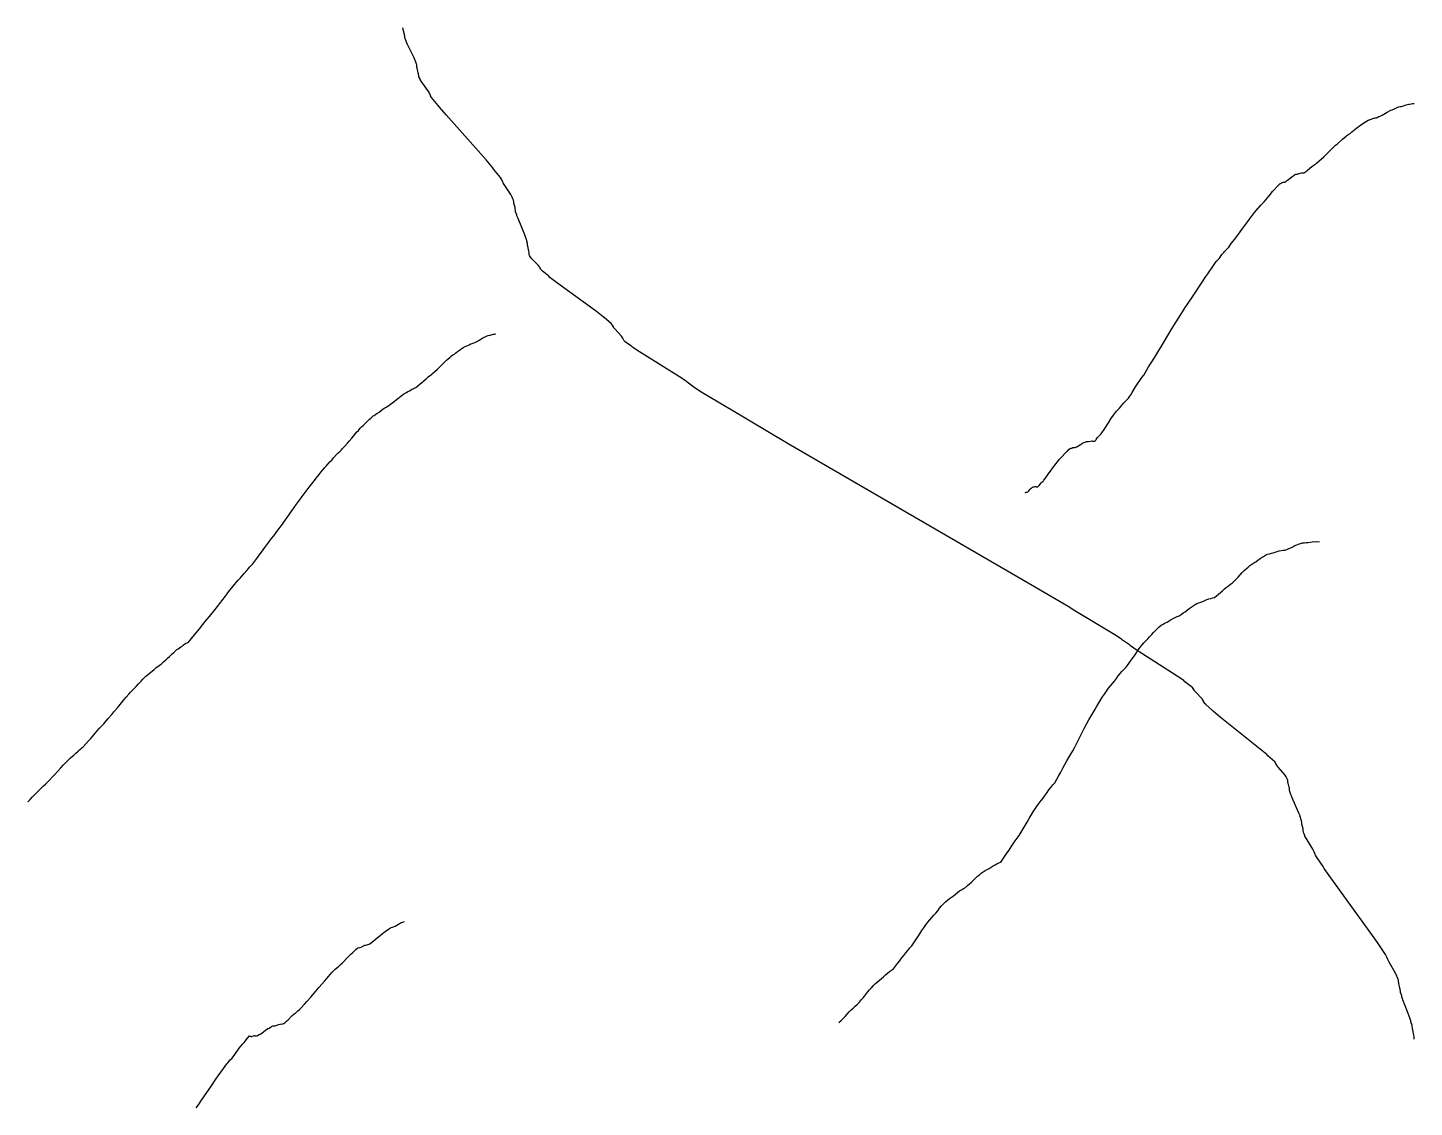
# Model space of a CAD drawing. Header units: metres. Extents: x 0 to 1, y 0 to 1.
# Drawn here: x 0.8098 to 1, y 0.1898 to 0.3379 of the extents above; entities that cross this region are included whole.
import ezdxf

# ---------------------------------------------------------------- set-up
doc = ezdxf.new("R2010")
doc.units = ezdxf.units.M

msp = doc.modelspace()

# ---------------------------------------------------------------- linework, layer by layer
at = {"layer": '2', "color": 0}
for p, q in [((0.861269, 0.337862), (0.861265, 0.33792)), ((0.861295, 0.337701), (0.861269, 0.337862)), ((0.861299, 0.337636), (0.861295, 0.337701)), ((0.861324, 0.337516), (0.861299, 0.337636)), ((0.861477, 0.33698), (0.861324, 0.337516)), ((0.861502, 0.336853), (0.861477, 0.33698)), ((0.861506, 0.336791), (0.861502, 0.336853)), ((0.861532, 0.336603), (0.861506, 0.336791)), ((0.861536, 0.336534), (0.861532, 0.336603)), ((0.861561, 0.33644), (0.861536, 0.336534)), ((0.861713, 0.33606), (0.861561, 0.33644)), ((0.861739, 0.335959), (0.861713, 0.33606)), ((0.861891, 0.33562), (0.861739, 0.335959)), ((0.862804, 0.333774), (0.861891, 0.33562)), ((0.862956, 0.333428), (0.862804, 0.333774)), ((0.862982, 0.333329), (0.862956, 0.333428)), ((0.863134, 0.332923), (0.862982, 0.333329)), ((0.86316, 0.332817), (0.863134, 0.332923)), ((0.863164, 0.332757), (0.86316, 0.332817)), ((0.863189, 0.332579), (0.863164, 0.332757)), ((0.863194, 0.332511), (0.863189, 0.332579)), ((0.863219, 0.332375), (0.863194, 0.332511)), ((0.863371, 0.331741), (0.863219, 0.332375)), ((0.863397, 0.331597), (0.863371, 0.331741)), ((0.863401, 0.331532), (0.863397, 0.331597)), ((0.863427, 0.331328), (0.863401, 0.331532)), ((0.863431, 0.331256), (0.863427, 0.331328)), ((0.863456, 0.331178), (0.863431, 0.331256)), ((0.863608, 0.330896), (0.863456, 0.331178)), ((0.863634, 0.330811), (0.863608, 0.330896)), ((0.863786, 0.330571), (0.863634, 0.330811)), ((0.864699, 0.32931), (0.863786, 0.330571)), ((0.864851, 0.329062), (0.864699, 0.32931)), ((0.864877, 0.32898), (0.864851, 0.329062)), ((0.865029, 0.328671), (0.864877, 0.32898)), ((0.865055, 0.328582), (0.865029, 0.328671)), ((0.865207, 0.328367), (0.865055, 0.328582)), ((0.86612, 0.327262), (0.865207, 0.328367)), ((0.866273, 0.32704), (0.86612, 0.327262)), ((0.99821, 0.327118), (0.998395, 0.327171)), ((0.998395, 0.327171), (0.998891, 0.327338)), ((0.998891, 0.327338), (0.999249, 0.327435)), ((0.999249, 0.327435), (0.999383, 0.327451)), ((0.999383, 0.327451), (0.999741, 0.32752)), ((0.999741, 0.32752), (1, 0.327546)), ((0.867186, 0.325978), (0.866273, 0.32704)), ((0.872667, 0.319783), (0.867186, 0.325978)), ((0.993704, 0.325246), (0.993801, 0.325279)), ((0.993801, 0.325279), (0.99387, 0.325279)), ((0.99387, 0.325279), (0.993967, 0.325316)), ((0.993967, 0.325316), (0.994225, 0.325441)), ((0.994225, 0.325441), (0.994411, 0.325507)), ((0.994411, 0.325507), (0.99448, 0.325512)), ((0.99448, 0.325512), (0.994666, 0.32555)), ((0.994666, 0.32555), (0.994801, 0.325555)), ((0.994801, 0.325555), (0.994897, 0.325595)), ((0.994897, 0.325595), (0.995155, 0.325729)), ((0.995155, 0.325729), (0.995341, 0.325802)), ((0.995341, 0.325802), (0.995598, 0.32594)), ((0.995598, 0.32594), (0.996284, 0.326333)), ((0.996284, 0.326333), (0.99678, 0.326594)), ((0.99678, 0.326594), (0.996966, 0.326672)), ((0.996966, 0.326672), (0.997461, 0.326905)), ((0.997461, 0.326905), (0.997819, 0.32705)), ((0.997819, 0.32705), (0.997889, 0.327058)), ((0.997889, 0.327058), (0.998075, 0.327107)), ((0.998075, 0.327107), (0.99821, 0.327118)), ((0.991003, 0.323309), (0.991189, 0.323425)), ((0.991189, 0.323425), (0.991446, 0.323622)), ((0.991446, 0.323622), (0.992133, 0.324174)), ((0.992133, 0.324174), (0.992628, 0.324549)), ((0.992628, 0.324549), (0.992814, 0.324669)), ((0.992814, 0.324669), (0.99331, 0.325016)), ((0.99331, 0.325016), (0.993668, 0.325244)), ((0.993668, 0.325244), (0.993704, 0.325246)), ((0.988524, 0.321144), (0.98921, 0.32179)), ((0.98921, 0.32179), (0.989467, 0.322012)), ((0.989467, 0.322012), (0.990153, 0.32263)), ((0.990153, 0.32263), (0.990649, 0.323053)), ((0.990649, 0.323053), (0.990746, 0.323116)), ((0.990746, 0.323116), (0.991003, 0.323309)), ((0.873582, 0.318711), (0.872667, 0.319783)), ((0.986603, 0.319329), (0.98696, 0.319663)), ((0.98696, 0.319663), (0.987217, 0.31988)), ((0.987217, 0.31988), (0.987574, 0.320218)), ((0.987574, 0.320218), (0.988524, 0.321144)), ((0.873734, 0.318491), (0.873582, 0.318711)), ((0.874649, 0.317359), (0.873734, 0.318491)), ((0.983325, 0.317551), (0.983583, 0.317718)), ((0.983583, 0.317718), (0.983769, 0.317815)), ((0.983769, 0.317815), (0.983805, 0.317814)), ((0.983805, 0.317814), (0.983901, 0.317838)), ((0.983901, 0.317838), (0.983971, 0.317832)), ((0.983971, 0.317832), (0.984068, 0.31786)), ((0.984068, 0.31786), (0.984325, 0.317961)), ((0.984325, 0.317961), (0.984511, 0.31801)), ((0.984511, 0.31801), (0.984581, 0.318009)), ((0.984581, 0.318009), (0.984767, 0.31803)), ((0.984767, 0.31803), (0.984901, 0.318023)), ((0.984901, 0.318023), (0.984952, 0.318053)), ((0.984952, 0.318053), (0.985085, 0.318161)), ((0.985085, 0.318161), (0.985182, 0.318216)), ((0.985182, 0.318216), (0.985316, 0.318327)), ((0.985316, 0.318327), (0.985672, 0.318652)), ((0.985672, 0.318652), (0.98593, 0.318863)), ((0.98593, 0.318863), (0.986026, 0.318922)), ((0.986026, 0.318922), (0.986284, 0.319105)), ((0.986284, 0.319105), (0.98647, 0.319214)), ((0.98647, 0.319214), (0.986603, 0.319329)), ((0.874802, 0.317132), (0.874649, 0.317359)), ((0.874827, 0.317052), (0.874802, 0.317132)), ((0.87498, 0.316753), (0.874827, 0.317052)), ((0.875005, 0.316665), (0.87498, 0.316753)), ((0.875157, 0.316408), (0.875005, 0.316665)), ((0.876072, 0.315048), (0.875157, 0.316408)), ((0.980758, 0.315647), (0.981254, 0.316191)), ((0.981254, 0.316191), (0.981612, 0.316561)), ((0.981612, 0.316561), (0.981631, 0.316558)), ((0.981631, 0.316558), (0.981681, 0.316578)), ((0.981681, 0.316578), (0.981717, 0.316569)), ((0.981717, 0.316569), (0.981767, 0.316593)), ((0.981767, 0.316593), (0.981901, 0.316684)), ((0.981901, 0.316684), (0.981998, 0.316725)), ((0.981998, 0.316725), (0.982034, 0.316721)), ((0.982034, 0.316721), (0.982131, 0.316735)), ((0.982131, 0.316735), (0.9822, 0.316722)), ((0.9822, 0.316722), (0.982251, 0.316749)), ((0.982251, 0.316749), (0.982384, 0.316848)), ((0.982384, 0.316848), (0.982481, 0.316897)), ((0.982481, 0.316897), (0.982615, 0.317001)), ((0.982615, 0.317001), (0.982971, 0.317303)), ((0.982971, 0.317303), (0.983229, 0.317498)), ((0.983229, 0.317498), (0.983325, 0.317551)), ((0.876225, 0.314783), (0.876072, 0.315048)), ((0.876251, 0.314698), (0.876225, 0.314783)), ((0.876403, 0.314372), (0.876251, 0.314698)), ((0.876429, 0.314281), (0.876403, 0.314372)), ((0.876433, 0.314221), (0.876429, 0.314281)), ((0.876458, 0.314049), (0.876433, 0.314221)), ((0.876463, 0.313983), (0.876458, 0.314049)), ((0.876488, 0.313853), (0.876463, 0.313983)), ((0.87664, 0.313255), (0.876488, 0.313853)), ((0.979133, 0.313758), (0.979391, 0.314057)), ((0.979391, 0.314057), (0.980077, 0.314881)), ((0.980077, 0.314881), (0.980572, 0.315453)), ((0.980572, 0.315453), (0.980758, 0.315647)), ((0.876666, 0.313118), (0.87664, 0.313255)), ((0.87667, 0.313054), (0.876666, 0.313118)), ((0.876696, 0.312856), (0.87667, 0.313054)), ((0.8767, 0.312785), (0.876696, 0.312856)), ((0.876725, 0.312681), (0.8767, 0.312785)), ((0.876878, 0.31224), (0.876725, 0.312681)), ((0.876903, 0.312128), (0.876878, 0.31224)), ((0.877056, 0.311729), (0.876903, 0.312128)), ((0.977411, 0.311661), (0.978098, 0.312552)), ((0.978098, 0.312552), (0.978593, 0.313172)), ((0.978593, 0.313172), (0.97869, 0.313272)), ((0.97869, 0.313272), (0.978947, 0.313568)), ((0.978947, 0.313568), (0.979133, 0.313758)), ((0.87797, 0.309514), (0.877056, 0.311729)), ((0.975518, 0.309115), (0.976468, 0.310419)), ((0.976468, 0.310419), (0.977154, 0.311337)), ((0.977154, 0.311337), (0.977411, 0.311661)), ((0.878123, 0.309106), (0.87797, 0.309514)), ((0.878149, 0.308998), (0.878123, 0.309106)), ((0.878301, 0.30853), (0.878149, 0.308998)), ((0.878327, 0.308414), (0.878301, 0.30853)), ((0.878331, 0.308352), (0.878327, 0.308414)), ((0.878357, 0.308164), (0.878331, 0.308352)), ((0.878361, 0.308094), (0.878357, 0.308164)), ((0.974547, 0.307841), (0.974904, 0.308316)), ((0.974904, 0.308316), (0.975161, 0.308636)), ((0.975161, 0.308636), (0.975518, 0.309115)), ((0.878386, 0.307948), (0.878361, 0.308094)), ((0.878539, 0.307252), (0.878386, 0.307948)), ((0.878564, 0.307098), (0.878539, 0.307252)), ((0.878569, 0.307032), (0.878564, 0.307098)), ((0.878594, 0.306817), (0.878569, 0.307032)), ((0.878598, 0.306744), (0.878594, 0.306817)), ((0.878624, 0.306676), (0.878598, 0.306744)), ((0.878776, 0.306455), (0.878624, 0.306676)), ((0.878801, 0.30638), (0.878776, 0.306455)), ((0.878953, 0.3062), (0.878801, 0.30638)), ((0.973126, 0.306163), (0.97326, 0.306328)), ((0.97326, 0.306328), (0.973616, 0.306794)), ((0.973616, 0.306794), (0.973874, 0.307107)), ((0.973874, 0.307107), (0.97397, 0.307205)), ((0.97397, 0.307205), (0.974228, 0.30749)), ((0.974228, 0.30749), (0.974414, 0.307673)), ((0.974414, 0.307673), (0.974547, 0.307841)), ((0.879867, 0.305305), (0.878953, 0.3062)), ((0.880019, 0.305118), (0.879867, 0.305305)), ((0.880045, 0.305046), (0.880019, 0.305118)), ((0.880197, 0.304799), (0.880045, 0.305046)), ((0.880222, 0.30472), (0.880197, 0.304799)), ((0.880375, 0.304566), (0.880222, 0.30472)), ((0.881288, 0.303827), (0.880375, 0.304566)), ((0.971664, 0.304152), (0.97235, 0.305157)), ((0.97235, 0.305157), (0.972845, 0.305859)), ((0.972845, 0.305859), (0.972896, 0.305909)), ((0.972896, 0.305909), (0.973029, 0.30607)), ((0.973029, 0.30607), (0.973126, 0.306163)), ((0.88144, 0.303667), (0.881288, 0.303827)), ((0.882353, 0.30297), (0.88144, 0.303667)), ((0.887834, 0.298971), (0.882353, 0.30297)), ((0.96977, 0.301291), (0.97072, 0.302752)), ((0.97072, 0.302752), (0.971406, 0.303785)), ((0.971406, 0.303785), (0.971664, 0.304152)), ((0.969156, 0.300389), (0.969414, 0.300752)), ((0.969414, 0.300752), (0.96977, 0.301291)), ((0.888749, 0.298266), (0.887834, 0.298971)), ((0.96798, 0.298584), (0.968666, 0.299664)), ((0.968666, 0.299664), (0.9688, 0.299855)), ((0.9688, 0.299855), (0.969156, 0.300389)), ((0.888902, 0.298108), (0.888749, 0.298266)), ((0.889817, 0.297342), (0.888902, 0.298108)), ((0.889969, 0.297177), (0.889817, 0.297342)), ((0.889995, 0.297106), (0.889969, 0.297177)), ((0.890147, 0.296868), (0.889995, 0.297106)), ((0.890173, 0.296791), (0.890147, 0.296868)), ((0.890325, 0.296595), (0.890173, 0.296791)), ((0.966673, 0.296492), (0.96703, 0.297056)), ((0.96703, 0.297056), (0.96798, 0.298584)), ((0.87113, 0.294722), (0.871333, 0.294832)), ((0.871333, 0.294832), (0.871567, 0.294969)), ((0.871567, 0.294969), (0.87172, 0.295043)), ((0.87172, 0.295043), (0.871953, 0.295186)), ((0.871953, 0.295186), (0.872221, 0.29536)), ((0.872221, 0.29536), (0.872397, 0.295459)), ((0.872397, 0.295459), (0.87255, 0.295528)), ((0.87255, 0.295528), (0.872726, 0.295616)), ((0.872726, 0.295616), (0.872841, 0.295659)), ((0.872841, 0.295659), (0.872975, 0.295687)), ((0.872975, 0.295687), (0.873128, 0.29573)), ((0.873128, 0.29573), (0.873228, 0.295742)), ((0.873228, 0.295742), (0.873381, 0.295791)), ((0.873381, 0.295791), (0.873557, 0.295857)), ((0.873557, 0.295857), (0.873672, 0.295885)), ((0.873672, 0.295885), (0.873773, 0.295892)), ((0.873773, 0.295892), (0.873888, 0.295909)), ((0.873888, 0.295909), (0.873964, 0.295905)), ((0.89124, 0.295601), (0.890325, 0.296595)), ((0.891393, 0.295398), (0.89124, 0.295601)), ((0.891418, 0.295323), (0.891393, 0.295398)), ((0.891571, 0.295059), (0.891418, 0.295323)), ((0.891596, 0.294977), (0.891571, 0.295059)), ((0.891749, 0.294839), (0.891596, 0.294977)), ((0.892662, 0.294199), (0.891749, 0.294839)), ((0.964408, 0.29275), (0.965723, 0.294936)), ((0.965723, 0.294936), (0.966673, 0.296492)), ((0.867929, 0.292889), (0.868132, 0.293033)), ((0.868132, 0.293033), (0.868366, 0.293208)), ((0.868366, 0.293208), (0.868519, 0.293308)), ((0.868519, 0.293308), (0.868752, 0.29349)), ((0.868752, 0.29349), (0.86902, 0.293708)), ((0.86902, 0.293708), (0.869196, 0.293836)), ((0.869196, 0.293836), (0.869349, 0.29393)), ((0.869349, 0.29393), (0.869525, 0.294047)), ((0.869525, 0.294047), (0.86964, 0.294109)), ((0.86964, 0.294109), (0.869817, 0.294181)), ((0.869817, 0.294181), (0.870021, 0.294273)), ((0.870021, 0.294273), (0.870154, 0.294319)), ((0.870154, 0.294319), (0.870357, 0.294418)), ((0.870357, 0.294418), (0.87059, 0.294541)), ((0.87059, 0.294541), (0.870744, 0.294606)), ((0.870744, 0.294606), (0.870877, 0.294646)), ((0.870877, 0.294646), (0.87103, 0.2947)), ((0.87103, 0.2947), (0.87113, 0.294722)), ((0.892814, 0.294054), (0.892662, 0.294199)), ((0.893727, 0.293455), (0.892814, 0.294054)), ((0.899208, 0.290042), (0.893727, 0.293455)), ((0.86563, 0.290754), (0.865985, 0.291093)), ((0.865985, 0.291093), (0.866219, 0.2913)), ((0.866219, 0.2913), (0.866575, 0.291646)), ((0.866575, 0.291646), (0.866984, 0.292052)), ((0.866984, 0.292052), (0.867252, 0.292304)), ((0.867252, 0.292304), (0.867485, 0.292505)), ((0.867485, 0.292505), (0.867753, 0.292746)), ((0.867753, 0.292746), (0.867929, 0.292889)), ((0.963065, 0.290574), (0.963558, 0.29138)), ((0.963558, 0.29138), (0.963915, 0.291939)), ((0.963915, 0.291939), (0.964408, 0.29275)), ((0.863627, 0.289056), (0.863831, 0.289217)), ((0.863831, 0.289217), (0.864141, 0.289492)), ((0.864141, 0.289492), (0.864496, 0.289818)), ((0.864496, 0.289818), (0.86473, 0.290017)), ((0.86473, 0.290017), (0.864933, 0.290172)), ((0.864933, 0.290172), (0.865167, 0.290359)), ((0.865167, 0.290359), (0.86532, 0.290467)), ((0.86532, 0.290467), (0.86563, 0.290754)), ((0.900123, 0.289435), (0.899208, 0.290042)), ((0.900276, 0.289293), (0.900123, 0.289435)), ((0.901191, 0.288625), (0.900276, 0.289293)), ((0.961776, 0.288661), (0.962132, 0.289214)), ((0.962132, 0.289214), (0.962266, 0.289401)), ((0.962266, 0.289401), (0.962622, 0.289925)), ((0.962622, 0.289925), (0.96288, 0.290281)), ((0.96288, 0.290281), (0.963065, 0.290574)), ((0.860735, 0.287204), (0.860968, 0.287385)), ((0.860968, 0.287385), (0.861171, 0.287525)), ((0.861171, 0.287525), (0.861405, 0.287695)), ((0.861405, 0.287695), (0.861558, 0.287792)), ((0.861558, 0.287792), (0.861735, 0.287882)), ((0.861735, 0.287882), (0.861938, 0.287996)), ((0.861938, 0.287996), (0.862071, 0.288056)), ((0.862071, 0.288056), (0.862274, 0.288176)), ((0.862274, 0.288176), (0.862508, 0.288324)), ((0.862508, 0.288324), (0.862661, 0.288406)), ((0.862661, 0.288406), (0.862794, 0.288459)), ((0.862794, 0.288459), (0.862947, 0.28853)), ((0.862947, 0.28853), (0.863048, 0.288562)), ((0.863048, 0.288562), (0.863318, 0.288787)), ((0.863318, 0.288787), (0.863627, 0.289056)), ((0.901343, 0.288476), (0.901191, 0.288625)), ((0.902257, 0.287902), (0.901343, 0.288476)), ((0.907738, 0.284646), (0.902257, 0.287902)), ((0.960778, 0.287107), (0.960963, 0.287392)), ((0.960963, 0.287392), (0.961097, 0.287575)), ((0.961097, 0.287575), (0.961282, 0.287864)), ((0.961282, 0.287864), (0.961776, 0.288661)), ((0.857989, 0.285197), (0.858259, 0.285391)), ((0.858259, 0.285391), (0.858569, 0.285623)), ((0.858569, 0.285623), (0.858772, 0.28576)), ((0.858772, 0.28576), (0.858949, 0.285862)), ((0.858949, 0.285862), (0.859153, 0.285988)), ((0.859153, 0.285988), (0.859286, 0.286056)), ((0.859286, 0.286056), (0.859556, 0.286261)), ((0.859556, 0.286261), (0.859866, 0.286506)), ((0.859866, 0.286506), (0.860069, 0.286653)), ((0.860069, 0.286653), (0.860379, 0.286905)), ((0.860379, 0.286905), (0.860735, 0.287204)), ((0.95914, 0.2853), (0.959191, 0.285347)), ((0.959191, 0.285347), (0.959324, 0.285499)), ((0.959324, 0.285499), (0.959421, 0.285586)), ((0.959421, 0.285586), (0.959555, 0.285742)), ((0.959555, 0.285742), (0.959911, 0.286184)), ((0.959911, 0.286184), (0.960169, 0.28648)), ((0.960169, 0.28648), (0.960265, 0.286571)), ((0.960265, 0.286571), (0.960523, 0.286839)), ((0.960523, 0.286839), (0.960709, 0.28701)), ((0.960709, 0.28701), (0.960778, 0.287107)), ((0.8558, 0.283348), (0.856033, 0.283573)), ((0.856033, 0.283573), (0.856186, 0.283706)), ((0.856186, 0.283706), (0.85642, 0.283938)), ((0.85642, 0.283938), (0.856688, 0.284213)), ((0.856688, 0.284213), (0.856864, 0.284379)), ((0.856864, 0.284379), (0.857017, 0.284506)), ((0.857017, 0.284506), (0.857192, 0.284661)), ((0.857192, 0.284661), (0.857308, 0.284747)), ((0.857308, 0.284747), (0.857543, 0.284902)), ((0.857543, 0.284902), (0.857813, 0.285089)), ((0.857813, 0.285089), (0.857989, 0.285197)), ((0.908653, 0.284065), (0.907738, 0.284646)), ((0.914134, 0.28085), (0.908653, 0.284065)), ((0.957543, 0.282955), (0.958036, 0.28373)), ((0.958036, 0.28373), (0.958393, 0.284266)), ((0.958393, 0.284266), (0.958527, 0.284447)), ((0.958527, 0.284447), (0.958883, 0.284956)), ((0.958883, 0.284956), (0.95914, 0.2853)), ((0.853886, 0.281206), (0.854242, 0.281628)), ((0.854242, 0.281628), (0.854651, 0.282122)), ((0.854651, 0.282122), (0.854919, 0.282431)), ((0.854919, 0.282431), (0.855153, 0.282682)), ((0.855153, 0.282682), (0.855421, 0.28298)), ((0.855421, 0.28298), (0.855597, 0.283161)), ((0.855597, 0.283161), (0.8558, 0.283348)), ((0.95637, 0.281424), (0.956555, 0.281691)), ((0.956555, 0.281691), (0.956689, 0.281861)), ((0.956689, 0.281861), (0.956739, 0.281905)), ((0.956739, 0.281905), (0.956873, 0.282047)), ((0.956873, 0.282047), (0.956969, 0.282126)), ((0.956969, 0.282126), (0.957039, 0.28222)), ((0.957039, 0.28222), (0.957224, 0.282497)), ((0.957224, 0.282497), (0.957358, 0.282674)), ((0.957358, 0.282674), (0.957543, 0.282955)), ((0.852164, 0.279354), (0.852397, 0.279603)), ((0.852397, 0.279603), (0.852601, 0.279801)), ((0.852601, 0.279801), (0.852834, 0.280039)), ((0.852834, 0.280039), (0.852987, 0.28018)), ((0.852987, 0.28018), (0.853297, 0.280533)), ((0.853297, 0.280533), (0.853653, 0.280948)), ((0.853653, 0.280948), (0.853886, 0.281206)), ((0.947032, 0.26174), (0.914134, 0.28085)), ((0.952068, 0.279502), (0.952325, 0.279771)), ((0.952325, 0.279771), (0.952422, 0.279851)), ((0.952422, 0.279851), (0.952679, 0.280092)), ((0.952679, 0.280092), (0.952865, 0.280243)), ((0.952865, 0.280243), (0.952884, 0.280237)), ((0.952884, 0.280237), (0.952934, 0.280249)), ((0.952934, 0.280249), (0.952971, 0.280235)), ((0.952971, 0.280235), (0.953021, 0.280251)), ((0.953021, 0.280251), (0.953155, 0.28032)), ((0.953155, 0.28032), (0.953251, 0.280346)), ((0.953251, 0.280346), (0.953287, 0.280336)), ((0.953287, 0.280336), (0.953384, 0.280335)), ((0.953384, 0.280335), (0.953454, 0.28031)), ((0.953454, 0.28031), (0.953504, 0.28033)), ((0.953504, 0.28033), (0.953638, 0.280408)), ((0.953638, 0.280408), (0.953734, 0.280442)), ((0.953734, 0.280442), (0.953868, 0.280524)), ((0.953868, 0.280524), (0.954225, 0.28077)), ((0.954225, 0.28077), (0.954482, 0.280924)), ((0.954482, 0.280924), (0.954579, 0.280962)), ((0.954579, 0.280962), (0.954836, 0.281088)), ((0.954836, 0.281088), (0.955022, 0.281156)), ((0.955022, 0.281156), (0.955058, 0.28115)), ((0.955058, 0.28115), (0.955155, 0.281158)), ((0.955155, 0.281158), (0.955225, 0.281141)), ((0.955225, 0.281141), (0.955321, 0.281154)), ((0.955321, 0.281154), (0.955579, 0.281214)), ((0.955579, 0.281214), (0.955765, 0.281234)), ((0.955765, 0.281234), (0.955834, 0.281221)), ((0.955834, 0.281221), (0.95602, 0.281214)), ((0.95602, 0.281214), (0.956155, 0.281185)), ((0.956155, 0.281185), (0.956181, 0.281207)), ((0.956181, 0.281207), (0.95625, 0.281294)), ((0.95625, 0.281294), (0.9563, 0.281333)), ((0.9563, 0.281333), (0.95637, 0.281424)), ((0.850539, 0.277588), (0.850715, 0.277787)), ((0.850715, 0.277787), (0.850985, 0.278071)), ((0.850985, 0.278071), (0.851295, 0.278406)), ((0.851295, 0.278406), (0.851498, 0.27861)), ((0.851498, 0.27861), (0.851808, 0.278952)), ((0.851808, 0.278952), (0.852164, 0.279354)), ((0.950193, 0.277248), (0.95055, 0.277747)), ((0.95055, 0.277747), (0.950683, 0.277913)), ((0.950683, 0.277913), (0.95104, 0.278384)), ((0.95104, 0.278384), (0.951297, 0.2787)), ((0.951297, 0.2787), (0.951347, 0.278742)), ((0.951347, 0.278742), (0.951481, 0.27888)), ((0.951481, 0.27888), (0.951578, 0.278956)), ((0.951578, 0.278956), (0.951711, 0.279098)), ((0.951711, 0.279098), (0.952068, 0.279502)), ((0.849005, 0.275647), (0.849361, 0.276108)), ((0.849361, 0.276108), (0.84977, 0.276646)), ((0.84977, 0.276646), (0.850038, 0.276984)), ((0.850038, 0.276984), (0.850271, 0.277261)), ((0.850271, 0.277261), (0.850539, 0.277588)), ((0.949126, 0.275759), (0.949196, 0.275845)), ((0.949196, 0.275845), (0.949381, 0.276102)), ((0.949381, 0.276102), (0.949515, 0.276265)), ((0.949515, 0.276265), (0.9497, 0.276526)), ((0.9497, 0.276526), (0.950193, 0.277248)), ((0.847429, 0.27361), (0.847838, 0.274171)), ((0.847838, 0.274171), (0.848106, 0.274524)), ((0.848106, 0.274524), (0.848416, 0.274911)), ((0.848416, 0.274911), (0.848772, 0.275364)), ((0.848772, 0.275364), (0.849005, 0.275647)), ((0.946603, 0.274149), (0.946613, 0.274143)), ((0.946613, 0.274143), (0.946639, 0.274152)), ((0.946639, 0.274152), (0.946658, 0.274135)), ((0.946658, 0.274135), (0.946684, 0.274148)), ((0.946684, 0.274148), (0.946753, 0.27421)), ((0.946753, 0.27421), (0.946803, 0.274231)), ((0.946803, 0.274231), (0.946822, 0.274219)), ((0.946822, 0.274219), (0.946872, 0.274212)), ((0.946872, 0.274212), (0.946908, 0.274184)), ((0.946908, 0.274184), (0.946935, 0.2742)), ((0.946935, 0.2742), (0.947004, 0.274271)), ((0.947004, 0.274271), (0.947054, 0.274299)), ((0.947054, 0.274299), (0.947124, 0.274374)), ((0.947124, 0.274374), (0.947309, 0.274599)), ((0.947309, 0.274599), (0.947443, 0.274739)), ((0.947443, 0.274739), (0.947493, 0.274771)), ((0.947493, 0.274771), (0.947627, 0.274883)), ((0.947627, 0.274883), (0.947723, 0.274941)), ((0.947723, 0.274941), (0.947742, 0.274932)), ((0.947742, 0.274932), (0.947792, 0.274935)), ((0.947792, 0.274935), (0.947828, 0.274914)), ((0.947828, 0.274914), (0.947879, 0.274921)), ((0.947879, 0.274921), (0.948012, 0.274967)), ((0.948012, 0.274967), (0.948109, 0.274976)), ((0.948109, 0.274976), (0.948145, 0.274959)), ((0.948145, 0.274959), (0.948242, 0.274941)), ((0.948242, 0.274941), (0.948312, 0.274905)), ((0.948312, 0.274905), (0.948338, 0.274924)), ((0.948338, 0.274924), (0.948407, 0.275003)), ((0.948407, 0.275003), (0.948457, 0.275037)), ((0.948457, 0.275037), (0.948527, 0.27512)), ((0.948527, 0.27512), (0.948712, 0.275368)), ((0.948712, 0.275368), (0.948846, 0.275524)), ((0.948846, 0.275524), (0.948896, 0.275562)), ((0.948896, 0.275562), (0.94903, 0.27569)), ((0.94903, 0.27569), (0.949126, 0.275759)), ((0.846041, 0.271664), (0.846664, 0.272558)), ((0.846664, 0.272558), (0.847073, 0.27313)), ((0.847073, 0.27313), (0.847429, 0.27361)), ((0.844599, 0.269643), (0.845142, 0.270407)), ((0.845142, 0.270407), (0.845498, 0.270893)), ((0.845498, 0.270893), (0.846041, 0.271664)), ((0.843227, 0.267831), (0.843537, 0.268229)), ((0.843537, 0.268229), (0.843893, 0.268695)), ((0.843893, 0.268695), (0.844127, 0.268986)), ((0.844127, 0.268986), (0.844599, 0.269643)), ((0.841856, 0.265957), (0.842329, 0.266603)), ((0.842329, 0.266603), (0.842871, 0.267353)), ((0.842871, 0.267353), (0.843227, 0.267831)), ((0.982266, 0.266254), (0.982537, 0.266365)), ((0.982537, 0.266365), (0.982806, 0.266493)), ((0.982806, 0.266493), (0.983071, 0.266586)), ((0.983071, 0.266586), (0.983339, 0.266725)), ((0.983339, 0.266725), (0.983605, 0.26688)), ((0.983605, 0.26688), (0.983868, 0.267)), ((0.983868, 0.267), (0.984133, 0.267082)), ((0.984133, 0.267082), (0.984396, 0.26718)), ((0.984396, 0.26718), (0.984656, 0.267244)), ((0.984656, 0.267244), (0.984924, 0.26726)), ((0.984924, 0.26726), (0.985189, 0.267293)), ((0.985189, 0.267293), (0.985451, 0.267293)), ((0.985451, 0.267293), (0.985716, 0.267338)), ((0.985716, 0.267338), (0.985979, 0.267399)), ((0.985979, 0.267399), (0.986238, 0.267427)), ((0.986238, 0.267427), (0.9865, 0.267416)), ((0.9865, 0.267416), (0.98676, 0.267422)), ((0.98676, 0.267422), (0.987016, 0.267394)), ((0.840662, 0.264367), (0.841074, 0.264915)), ((0.841074, 0.264915), (0.841546, 0.265553)), ((0.841546, 0.265553), (0.841856, 0.265957)), ((0.977735, 0.264324), (0.978004, 0.264513)), ((0.978004, 0.264513), (0.978269, 0.264666)), ((0.978269, 0.264666), (0.978538, 0.264867)), ((0.978538, 0.264867), (0.978804, 0.265083)), ((0.978804, 0.265083), (0.979066, 0.265264)), ((0.979066, 0.265264), (0.979332, 0.265406)), ((0.979332, 0.265406), (0.979594, 0.265565)), ((0.979594, 0.265565), (0.979854, 0.265688)), ((0.979854, 0.265688), (0.980128, 0.265751)), ((0.980128, 0.265751), (0.980399, 0.265831)), ((0.980399, 0.265831), (0.980666, 0.265877)), ((0.980666, 0.265877), (0.980937, 0.265969)), ((0.980937, 0.265969), (0.981206, 0.266076)), ((0.981206, 0.266076), (0.981471, 0.26615)), ((0.981471, 0.26615), (0.981739, 0.266185)), ((0.981739, 0.266185), (0.982004, 0.266236)), ((0.982004, 0.266236), (0.982266, 0.266254)), ((0.83897, 0.262476), (0.839173, 0.262695)), ((0.839173, 0.262695), (0.839483, 0.263058)), ((0.839483, 0.263058), (0.839839, 0.263484)), ((0.839839, 0.263484), (0.840072, 0.263749)), ((0.840072, 0.263749), (0.840276, 0.263962)), ((0.840276, 0.263962), (0.840509, 0.264215)), ((0.840509, 0.264215), (0.840662, 0.264367)), ((0.975591, 0.262311), (0.97586, 0.26256)), ((0.97586, 0.26256), (0.976132, 0.262857)), ((0.976132, 0.262857), (0.976401, 0.263169)), ((0.976401, 0.263169), (0.976667, 0.263443)), ((0.976667, 0.263443), (0.976936, 0.263681)), ((0.976936, 0.263681), (0.977202, 0.263934)), ((0.977202, 0.263934), (0.977464, 0.26415)), ((0.977464, 0.26415), (0.977735, 0.264324)), ((0.837135, 0.260246), (0.837491, 0.260706)), ((0.837491, 0.260706), (0.837801, 0.261089)), ((0.837801, 0.261089), (0.838157, 0.261538)), ((0.838157, 0.261538), (0.83839, 0.261817)), ((0.83839, 0.261817), (0.83866, 0.262119)), ((0.83866, 0.262119), (0.83897, 0.262476)), ((0.952523, 0.258512), (0.947032, 0.26174)), ((0.973426, 0.260437), (0.9737, 0.260688)), ((0.9737, 0.260688), (0.973972, 0.260954)), ((0.973972, 0.260954), (0.97424, 0.261184)), ((0.97424, 0.261184), (0.974512, 0.261376)), ((0.974512, 0.261376), (0.97478, 0.261583)), ((0.97478, 0.261583), (0.975045, 0.261755)), ((0.975045, 0.261755), (0.97532, 0.262026)), ((0.97532, 0.262026), (0.975591, 0.262311)), ((0.83581, 0.258511), (0.83612, 0.2589)), ((0.83612, 0.2589), (0.836592, 0.259522)), ((0.836592, 0.259522), (0.837135, 0.260246)), ((0.969658, 0.258614), (0.969926, 0.258789)), ((0.969926, 0.258789), (0.970191, 0.258929)), ((0.970191, 0.258929), (0.970465, 0.259024)), ((0.970465, 0.259024), (0.970736, 0.259134)), ((0.970736, 0.259134), (0.971004, 0.259211)), ((0.971004, 0.259211), (0.971275, 0.259333)), ((0.971275, 0.259333), (0.971543, 0.259472)), ((0.971543, 0.259472), (0.971808, 0.259576)), ((0.971808, 0.259576), (0.972076, 0.259641)), ((0.972076, 0.259641), (0.972341, 0.259723)), ((0.972341, 0.259723), (0.972603, 0.259771)), ((0.972603, 0.259771), (0.97288, 0.259995)), ((0.97288, 0.259995), (0.973155, 0.260234)), ((0.973155, 0.260234), (0.973426, 0.260437)), ((0.834413, 0.256772), (0.834723, 0.257141)), ((0.834723, 0.257141), (0.834926, 0.257368)), ((0.834926, 0.257368), (0.835337, 0.257896)), ((0.835337, 0.257896), (0.83581, 0.258511)), ((0.953438, 0.257934), (0.952523, 0.258512)), ((0.958929, 0.254645), (0.953438, 0.257934)), ((0.966666, 0.25675), (0.966937, 0.256901)), ((0.966937, 0.256901), (0.967211, 0.257015)), ((0.967211, 0.257015), (0.967482, 0.257144)), ((0.967482, 0.257144), (0.96775, 0.257238)), ((0.96775, 0.257238), (0.968026, 0.257429)), ((0.968026, 0.257429), (0.968301, 0.257635)), ((0.968301, 0.257635), (0.968572, 0.257806)), ((0.968572, 0.257806), (0.968846, 0.258024)), ((0.968846, 0.258024), (0.969118, 0.258257)), ((0.969118, 0.258257), (0.969387, 0.258454)), ((0.969387, 0.258454), (0.969658, 0.258614)), ((0.832679, 0.254642), (0.832949, 0.254961)), ((0.832949, 0.254961), (0.83336, 0.255477)), ((0.83336, 0.255477), (0.833833, 0.256079)), ((0.833833, 0.256079), (0.834143, 0.256459)), ((0.834143, 0.256459), (0.834413, 0.256772)), ((0.963968, 0.254647), (0.964234, 0.254964)), ((0.964234, 0.254964), (0.964497, 0.255243)), ((0.964497, 0.255243), (0.964762, 0.255486)), ((0.964762, 0.255486), (0.965025, 0.255744)), ((0.965025, 0.255744), (0.965285, 0.255966)), ((0.965285, 0.255966), (0.965564, 0.256109)), ((0.965564, 0.256109), (0.965841, 0.256268)), ((0.965841, 0.256268), (0.966115, 0.256392)), ((0.966115, 0.256392), (0.966392, 0.256564)), ((0.966392, 0.256564), (0.966666, 0.25675)), ((0.830596, 0.252838), (0.8308, 0.25298)), ((0.8308, 0.25298), (0.830933, 0.253058)), ((0.830933, 0.253058), (0.831136, 0.253206)), ((0.831136, 0.253206), (0.83137, 0.253385)), ((0.83137, 0.253385), (0.831523, 0.253488)), ((0.831523, 0.253488), (0.831656, 0.25356)), ((0.831656, 0.25356), (0.831809, 0.253652)), ((0.831809, 0.253652), (0.831909, 0.253697)), ((0.831909, 0.253697), (0.832268, 0.254133)), ((0.832268, 0.254133), (0.832679, 0.254642)), ((0.959846, 0.254059), (0.958929, 0.254645)), ((0.959998, 0.253918), (0.959846, 0.254059)), ((0.960913, 0.25326), (0.959998, 0.253918)), ((0.961066, 0.253113), (0.960913, 0.25326)), ((0.961981, 0.252496), (0.961066, 0.253113)), ((0.962366, 0.252855), (0.962632, 0.253209)), ((0.962632, 0.253209), (0.962895, 0.253524)), ((0.962895, 0.253524), (0.963166, 0.2538)), ((0.963166, 0.2538), (0.963435, 0.254091)), ((0.963435, 0.254091), (0.9637, 0.254345)), ((0.9637, 0.254345), (0.963968, 0.254647)), ((0.828417, 0.250918), (0.828727, 0.251206)), ((0.828727, 0.251206), (0.828931, 0.25138)), ((0.828931, 0.25138), (0.82924, 0.251675)), ((0.82924, 0.251675), (0.829596, 0.252022)), ((0.829596, 0.252022), (0.82983, 0.252236)), ((0.82983, 0.252236), (0.830033, 0.252403)), ((0.830033, 0.252403), (0.830266, 0.252605)), ((0.830266, 0.252605), (0.83042, 0.252723)), ((0.83042, 0.252723), (0.830596, 0.252838)), ((0.961022, 0.250978), (0.961291, 0.251328)), ((0.961291, 0.251328), (0.961563, 0.251728)), ((0.961563, 0.251728), (0.961832, 0.252141)), ((0.961832, 0.252141), (0.962098, 0.252516)), ((0.967472, 0.24898), (0.961981, 0.252496)), ((0.962098, 0.252516), (0.962366, 0.252855)), ((0.826169, 0.249097), (0.826404, 0.249284)), ((0.826404, 0.249284), (0.826674, 0.249508)), ((0.826674, 0.249508), (0.826851, 0.24964)), ((0.826851, 0.24964), (0.827121, 0.249871)), ((0.827121, 0.249871), (0.827431, 0.250145)), ((0.827431, 0.250145), (0.827634, 0.25031)), ((0.827634, 0.25031), (0.827811, 0.250436)), ((0.827811, 0.250436), (0.828014, 0.25059)), ((0.828014, 0.25059), (0.828148, 0.250676)), ((0.828148, 0.250676), (0.828417, 0.250918)), ((0.959403, 0.249009), (0.959671, 0.24934)), ((0.959671, 0.24934), (0.959942, 0.249634)), ((0.959942, 0.249634), (0.960211, 0.249943)), ((0.960211, 0.249943), (0.960476, 0.250215)), ((0.960476, 0.250215), (0.96075, 0.25059)), ((0.96075, 0.25059), (0.961022, 0.250978)), ((0.824167, 0.247043), (0.824477, 0.24737)), ((0.824477, 0.24737), (0.824681, 0.247569)), ((0.824681, 0.247569), (0.82499, 0.247902)), ((0.82499, 0.247902), (0.825346, 0.248294)), ((0.825346, 0.248294), (0.82558, 0.248536)), ((0.82558, 0.248536), (0.825783, 0.248729)), ((0.825783, 0.248729), (0.826016, 0.24896)), ((0.826016, 0.24896), (0.826169, 0.249097)), ((0.957771, 0.246933), (0.958034, 0.247308)), ((0.958034, 0.247308), (0.958311, 0.247637)), ((0.958311, 0.247637), (0.958586, 0.24798)), ((0.958586, 0.24798), (0.958857, 0.248286)), ((0.958857, 0.248286), (0.959131, 0.24864)), ((0.959131, 0.24864), (0.959403, 0.249009)), ((0.968389, 0.248355), (0.967472, 0.24898)), ((0.968542, 0.248211), (0.968389, 0.248355)), ((0.969458, 0.247525), (0.968542, 0.248211)), ((0.969611, 0.247373), (0.969458, 0.247525)), ((0.969637, 0.247304), (0.969611, 0.247373)), ((0.969789, 0.247072), (0.969637, 0.247304)), ((0.822642, 0.245318), (0.822998, 0.245743)), ((0.822998, 0.245743), (0.823308, 0.246096)), ((0.823308, 0.246096), (0.823664, 0.24651)), ((0.823664, 0.24651), (0.823898, 0.246767)), ((0.823898, 0.246767), (0.824167, 0.247043)), ((0.956702, 0.24521), (0.956971, 0.245684)), ((0.956971, 0.245684), (0.957237, 0.24612)), ((0.957237, 0.24612), (0.957505, 0.24652)), ((0.957505, 0.24652), (0.957771, 0.246933)), ((0.969815, 0.246996), (0.969789, 0.247072)), ((0.969967, 0.246806), (0.969815, 0.246996)), ((0.970882, 0.245849), (0.969967, 0.246806)), ((0.971035, 0.245652), (0.970882, 0.245849)), ((0.97106, 0.245578), (0.971035, 0.245652)), ((0.971213, 0.24532), (0.97106, 0.245578)), ((0.820845, 0.243141), (0.821317, 0.243711)), ((0.821317, 0.243711), (0.821627, 0.24407)), ((0.821627, 0.24407), (0.8221, 0.244646)), ((0.8221, 0.244646), (0.822642, 0.245318)), ((0.955615, 0.243451), (0.95589, 0.243888)), ((0.95589, 0.243888), (0.956161, 0.244337)), ((0.956161, 0.244337), (0.95643, 0.244748)), ((0.95643, 0.244748), (0.956702, 0.24521)), ((0.971238, 0.245239), (0.971213, 0.24532)), ((0.971391, 0.245075), (0.971238, 0.245239)), ((0.972306, 0.244274), (0.971391, 0.245075)), ((0.972459, 0.244103), (0.972306, 0.244274)), ((0.973373, 0.243344), (0.972459, 0.244103)), ((0.81934, 0.24147), (0.81965, 0.24182)), ((0.81965, 0.24182), (0.81992, 0.242107)), ((0.81992, 0.242107), (0.82023, 0.242446)), ((0.82023, 0.242446), (0.820433, 0.242653)), ((0.820433, 0.242653), (0.820845, 0.243141)), ((0.954539, 0.241438), (0.954808, 0.241971)), ((0.954808, 0.241971), (0.95508, 0.242469)), ((0.95508, 0.242469), (0.955349, 0.24298)), ((0.955349, 0.24298), (0.955615, 0.243451)), ((0.978865, 0.238974), (0.973373, 0.243344)), ((0.817417, 0.239275), (0.817775, 0.239675)), ((0.817775, 0.239675), (0.818186, 0.240145)), ((0.818186, 0.240145), (0.818456, 0.240438)), ((0.818456, 0.240438), (0.818868, 0.240914)), ((0.818868, 0.240914), (0.81934, 0.24147)), ((0.953444, 0.239246), (0.953719, 0.239795)), ((0.953719, 0.239795), (0.953991, 0.240304)), ((0.953991, 0.240304), (0.954266, 0.240865)), ((0.954266, 0.240865), (0.954539, 0.241438)), ((0.815674, 0.237744), (0.815943, 0.237989)), ((0.815943, 0.237989), (0.81612, 0.238135)), ((0.81612, 0.238135), (0.81639, 0.238388)), ((0.81639, 0.238388), (0.8167, 0.238686)), ((0.8167, 0.238686), (0.816903, 0.238868)), ((0.816903, 0.238868), (0.81708, 0.239008)), ((0.81708, 0.239008), (0.817283, 0.239178)), ((0.817283, 0.239178), (0.817417, 0.239275)), ((0.952352, 0.237356), (0.952626, 0.237811)), ((0.952626, 0.237811), (0.952898, 0.238279)), ((0.952898, 0.238279), (0.953166, 0.238709)), ((0.953166, 0.238709), (0.953444, 0.239246)), ((0.979782, 0.238206), (0.978865, 0.238974)), ((0.979934, 0.238038), (0.979782, 0.238206)), ((0.980851, 0.23721), (0.979934, 0.238038)), ((0.813462, 0.235434), (0.813873, 0.235887)), ((0.813873, 0.235887), (0.814346, 0.236416)), ((0.814346, 0.236416), (0.814656, 0.236749)), ((0.814656, 0.236749), (0.814926, 0.237021)), ((0.814926, 0.237021), (0.815235, 0.237342)), ((0.815235, 0.237342), (0.815439, 0.237538)), ((0.815439, 0.237538), (0.815674, 0.237744)), ((0.951527, 0.235819), (0.951805, 0.236337)), ((0.951805, 0.236337), (0.95208, 0.236866)), ((0.95208, 0.236866), (0.952352, 0.237356)), ((0.981004, 0.237034), (0.980851, 0.23721)), ((0.981029, 0.236962), (0.981004, 0.237034)), ((0.981182, 0.236714), (0.981029, 0.236962)), ((0.981208, 0.236635), (0.981182, 0.236714)), ((0.98136, 0.236428), (0.981208, 0.236635)), ((0.982277, 0.235372), (0.98136, 0.236428)), ((0.811976, 0.233917), (0.812245, 0.234174)), ((0.812245, 0.234174), (0.812422, 0.234329)), ((0.812422, 0.234329), (0.812781, 0.234709)), ((0.812781, 0.234709), (0.813192, 0.235156)), ((0.813192, 0.235156), (0.813462, 0.235434)), ((0.950161, 0.233713), (0.950429, 0.234053)), ((0.950429, 0.234053), (0.950695, 0.234355)), ((0.950695, 0.234355), (0.950975, 0.234848)), ((0.950975, 0.234848), (0.951253, 0.235353)), ((0.951253, 0.235353), (0.951527, 0.235819)), ((0.98243, 0.235158), (0.982277, 0.235372)), ((0.982455, 0.235082), (0.98243, 0.235158)), ((0.982608, 0.234807), (0.982455, 0.235082)), ((0.982634, 0.234724), (0.982608, 0.234807)), ((0.982638, 0.234665), (0.982634, 0.234724)), ((0.982664, 0.234497), (0.982638, 0.234665)), ((0.982668, 0.234431), (0.982664, 0.234497)), ((0.982693, 0.234305), (0.982668, 0.234431)), ((0.982846, 0.23373), (0.982693, 0.234305)), ((0.810108, 0.232045), (0.810466, 0.232407)), ((0.810466, 0.232407), (0.810701, 0.232629)), ((0.810701, 0.232629), (0.811059, 0.232998)), ((0.811059, 0.232998), (0.811471, 0.233431)), ((0.811471, 0.233431), (0.811741, 0.2337)), ((0.811741, 0.2337), (0.811976, 0.233917)), ((0.948804, 0.231906), (0.949075, 0.232242)), ((0.949075, 0.232242), (0.94935, 0.232628)), ((0.94935, 0.232628), (0.949621, 0.233027)), ((0.949621, 0.233027), (0.94989, 0.233388)), ((0.94989, 0.233388), (0.950161, 0.233713)), ((0.982871, 0.233597), (0.982846, 0.23373)), ((0.982875, 0.233534), (0.982871, 0.233597)), ((0.982901, 0.233339), (0.982875, 0.233534)), ((0.982905, 0.233269), (0.982901, 0.233339)), ((0.98293, 0.233169), (0.982905, 0.233269)), ((0.983083, 0.232751), (0.98293, 0.233169)), ((0.983108, 0.232643), (0.983083, 0.232751)), ((0.983261, 0.232267), (0.983108, 0.232643)), ((0.984176, 0.23019), (0.983261, 0.232267)), ((0.809796, 0.231738), (0.810108, 0.232045)), ((0.947438, 0.229916), (0.947713, 0.230339)), ((0.947713, 0.230339), (0.947984, 0.230774)), ((0.947984, 0.230774), (0.948253, 0.231172)), ((0.948253, 0.231172), (0.94853, 0.231532)), ((0.94853, 0.231532), (0.948804, 0.231906)), ((0.984328, 0.229806), (0.984176, 0.23019)), ((0.946339, 0.228044), (0.946614, 0.228477)), ((0.946614, 0.228477), (0.946891, 0.228961)), ((0.946891, 0.228961), (0.947166, 0.229458)), ((0.947166, 0.229458), (0.947438, 0.229916)), ((0.984354, 0.229701), (0.984328, 0.229806)), ((0.984507, 0.229256), (0.984354, 0.229701)), ((0.984532, 0.229144), (0.984507, 0.229256)), ((0.984536, 0.229083), (0.984532, 0.229144)), ((0.984562, 0.228898), (0.984536, 0.229083)), ((0.984566, 0.22883), (0.984562, 0.228898)), ((0.984591, 0.228687), (0.984566, 0.22883)), ((0.984744, 0.228014), (0.984591, 0.228687)), ((0.944959, 0.225986), (0.945236, 0.226365)), ((0.945236, 0.226365), (0.94551, 0.226757)), ((0.94551, 0.226757), (0.945781, 0.227112)), ((0.945781, 0.227112), (0.946061, 0.227571)), ((0.946061, 0.227571), (0.946339, 0.228044)), ((0.98477, 0.227864), (0.984744, 0.228014)), ((0.984774, 0.227798), (0.98477, 0.227864)), ((0.984799, 0.227588), (0.984774, 0.227798)), ((0.984804, 0.227515), (0.984799, 0.227588)), ((0.984829, 0.227431), (0.984804, 0.227515)), ((0.984981, 0.22711), (0.984829, 0.227431)), ((0.985007, 0.227019), (0.984981, 0.22711)), ((0.985159, 0.22674), (0.985007, 0.227019)), ((0.986074, 0.225249), (0.985159, 0.22674)), ((0.943849, 0.224289), (0.944126, 0.224679)), ((0.944126, 0.224679), (0.944407, 0.225119)), ((0.944407, 0.225119), (0.944684, 0.225572)), ((0.944684, 0.225572), (0.944959, 0.225986)), ((0.986227, 0.224963), (0.986074, 0.225249)), ((0.986252, 0.224874), (0.986227, 0.224963)), ((0.986405, 0.224527), (0.986252, 0.224874)), ((0.986431, 0.224432), (0.986405, 0.224527)), ((0.941418, 0.222458), (0.941686, 0.222585)), ((0.941686, 0.222585), (0.941957, 0.222758)), ((0.941957, 0.222758), (0.942226, 0.222948)), ((0.942226, 0.222948), (0.942491, 0.223102)), ((0.942491, 0.223102), (0.942759, 0.223217)), ((0.942759, 0.223217), (0.943024, 0.223349)), ((0.943024, 0.223349), (0.943286, 0.223447)), ((0.943286, 0.223447), (0.943569, 0.223861)), ((0.943569, 0.223861), (0.943849, 0.224289)), ((0.986583, 0.224179), (0.986431, 0.224432)), ((0.987498, 0.222844), (0.986583, 0.224179)), ((0.987651, 0.222584), (0.987498, 0.222844)), ((0.988566, 0.221291), (0.987651, 0.222584)), ((0.938983, 0.220499), (0.939254, 0.220721)), ((0.939254, 0.220721), (0.939529, 0.220991)), ((0.939529, 0.220991), (0.939801, 0.221275)), ((0.939801, 0.221275), (0.940069, 0.221523)), ((0.940069, 0.221523), (0.94034, 0.221733)), ((0.94034, 0.221733), (0.940609, 0.221959)), ((0.940609, 0.221959), (0.940874, 0.222149)), ((0.940874, 0.222149), (0.941147, 0.222296)), ((0.941147, 0.222296), (0.941418, 0.222458)), ((0.994057, 0.213717), (0.988566, 0.221291)), ((0.936524, 0.218668), (0.936797, 0.218844)), ((0.936797, 0.218844), (0.937074, 0.219067)), ((0.937074, 0.219067), (0.937349, 0.219305)), ((0.937349, 0.219305), (0.93762, 0.219508)), ((0.93762, 0.219508), (0.937893, 0.219673)), ((0.937893, 0.219673), (0.938164, 0.219853)), ((0.938164, 0.219853), (0.938432, 0.219998)), ((0.938432, 0.219998), (0.938709, 0.220241)), ((0.938709, 0.220241), (0.938983, 0.220499)), ((0.934622, 0.216799), (0.934894, 0.217145)), ((0.934894, 0.217145), (0.935163, 0.217453)), ((0.935163, 0.217453), (0.935434, 0.217724)), ((0.935434, 0.217724), (0.935702, 0.218011)), ((0.935702, 0.218011), (0.935967, 0.21826)), ((0.935967, 0.21826), (0.936247, 0.218456)), ((0.936247, 0.218456), (0.936524, 0.218668)), ((0.860185, 0.21468), (0.860635, 0.214959)), ((0.860635, 0.214959), (0.860916, 0.215111)), ((0.860916, 0.215111), (0.861042, 0.215144)), ((0.861042, 0.215144), (0.861323, 0.215271)), ((0.861323, 0.215271), (0.861499, 0.215328)), ((0.932985, 0.214835), (0.933257, 0.215217)), ((0.933257, 0.215217), (0.933525, 0.215561)), ((0.933525, 0.215561), (0.933802, 0.215866)), ((0.933802, 0.215866), (0.934077, 0.216186)), ((0.934077, 0.216186), (0.934348, 0.216468)), ((0.934348, 0.216468), (0.934622, 0.216799)), ((0.857462, 0.212828), (0.858181, 0.213445)), ((0.858181, 0.213445), (0.858631, 0.213807)), ((0.858631, 0.213807), (0.858833, 0.213934)), ((0.858833, 0.213934), (0.859283, 0.214272)), ((0.859283, 0.214272), (0.859564, 0.21446)), ((0.859564, 0.21446), (0.859655, 0.214472)), ((0.859655, 0.214472), (0.859857, 0.214552)), ((0.859857, 0.214552), (0.859983, 0.214578)), ((0.859983, 0.214578), (0.860185, 0.21468)), ((0.931612, 0.212812), (0.931886, 0.213191)), ((0.931886, 0.213191), (0.932164, 0.21362)), ((0.932164, 0.21362), (0.932439, 0.214063)), ((0.932439, 0.214063), (0.932711, 0.214467)), ((0.932711, 0.214467), (0.932985, 0.214835)), ((0.994974, 0.212415), (0.994057, 0.213717)), ((0.854349, 0.211039), (0.854798, 0.211465)), ((0.854798, 0.211465), (0.85508, 0.211708)), ((0.85508, 0.211708), (0.855145, 0.2117)), ((0.855145, 0.2117), (0.85529, 0.211734)), ((0.85529, 0.211734), (0.85538, 0.211733)), ((0.85538, 0.211733), (0.855525, 0.211789)), ((0.855525, 0.211789), (0.855848, 0.211969)), ((0.855848, 0.211969), (0.85605, 0.212057)), ((0.85605, 0.212057), (0.856141, 0.212062)), ((0.856141, 0.212062), (0.856343, 0.212127)), ((0.856343, 0.212127), (0.856469, 0.212144)), ((0.856469, 0.212144), (0.856614, 0.212224)), ((0.856614, 0.212224), (0.856937, 0.212455)), ((0.856937, 0.212455), (0.857139, 0.212576)), ((0.857139, 0.212576), (0.857462, 0.212828)), ((0.930231, 0.211028), (0.930508, 0.211352)), ((0.930508, 0.211352), (0.930783, 0.21169)), ((0.930783, 0.21169), (0.931054, 0.21199)), ((0.931054, 0.21199), (0.931334, 0.212394)), ((0.931334, 0.212394), (0.931612, 0.212812)), ((0.995126, 0.212157), (0.994974, 0.212415)), ((0.996043, 0.210795), (0.995126, 0.212157)), ((0.852453, 0.20919), (0.852654, 0.20935)), ((0.852654, 0.20935), (0.852977, 0.209666)), ((0.852977, 0.209666), (0.853697, 0.210423)), ((0.853697, 0.210423), (0.854147, 0.210873)), ((0.854147, 0.210873), (0.854349, 0.211039)), ((0.928842, 0.209179), (0.929122, 0.209551)), ((0.929122, 0.209551), (0.929399, 0.209886)), ((0.929399, 0.209886), (0.929679, 0.21027)), ((0.929679, 0.21027), (0.929957, 0.210668)), ((0.929957, 0.210668), (0.930231, 0.211028)), ((0.996196, 0.210529), (0.996043, 0.210795)), ((0.996222, 0.210443), (0.996196, 0.210529)), ((0.996374, 0.210105), (0.996222, 0.210443)), ((0.9964, 0.210011), (0.996374, 0.210105)), ((0.996553, 0.209716), (0.9964, 0.210011)), ((0.997469, 0.208125), (0.996553, 0.209716)), ((0.850492, 0.207145), (0.850815, 0.207487)), ((0.850815, 0.207487), (0.851535, 0.208302)), ((0.851535, 0.208302), (0.851985, 0.208788)), ((0.851985, 0.208788), (0.85213, 0.208896)), ((0.85213, 0.208896), (0.852453, 0.20919)), ((0.92665, 0.207276), (0.926924, 0.207482)), ((0.926924, 0.207482), (0.927201, 0.207737)), ((0.927201, 0.207737), (0.927475, 0.208006)), ((0.927475, 0.208006), (0.927746, 0.208238)), ((0.927746, 0.208238), (0.92802, 0.208434)), ((0.92802, 0.208434), (0.928291, 0.208645)), ((0.928291, 0.208645), (0.928559, 0.20882)), ((0.928559, 0.20882), (0.928842, 0.209179)), ((0.997622, 0.207822), (0.997469, 0.208125)), ((0.997648, 0.20773), (0.997622, 0.207822)), ((0.997801, 0.207367), (0.997648, 0.20773)), ((0.997826, 0.207268), (0.997801, 0.207367)), ((0.848622, 0.204926), (0.849773, 0.206306)), ((0.849773, 0.206306), (0.850492, 0.207145)), ((0.924719, 0.205247), (0.924997, 0.205612)), ((0.924997, 0.205612), (0.925272, 0.20594)), ((0.925272, 0.20594), (0.925548, 0.206231)), ((0.925548, 0.206231), (0.925823, 0.206537)), ((0.925823, 0.206537), (0.926094, 0.206806)), ((0.926094, 0.206806), (0.926373, 0.207033)), ((0.926373, 0.207033), (0.92665, 0.207276)), ((0.99783, 0.207208), (0.997826, 0.207268)), ((0.997856, 0.207029), (0.99783, 0.207208)), ((0.99786, 0.206962), (0.997856, 0.207029)), ((0.997886, 0.206825), (0.99786, 0.206962)), ((0.998038, 0.206189), (0.997886, 0.206825)), ((0.998064, 0.206046), (0.998038, 0.206189)), ((0.998068, 0.205981), (0.998064, 0.206046)), ((0.998094, 0.205776), (0.998068, 0.205981)), ((0.998098, 0.205705), (0.998094, 0.205776)), ((0.998123, 0.205594), (0.998098, 0.205705)), ((0.998276, 0.205114), (0.998123, 0.205594)), ((0.847266, 0.203422), (0.847782, 0.203996)), ((0.847782, 0.203996), (0.848105, 0.204331)), ((0.848105, 0.204331), (0.848622, 0.204926)), ((0.923048, 0.203443), (0.923325, 0.203704)), ((0.923325, 0.203704), (0.923599, 0.203929)), ((0.923599, 0.203929), (0.923882, 0.204254)), ((0.923882, 0.204254), (0.924162, 0.204594)), ((0.924162, 0.204594), (0.924439, 0.204896)), ((0.924439, 0.204896), (0.924719, 0.205247)), ((0.998301, 0.204997), (0.998276, 0.205114)), ((0.998454, 0.204558), (0.998301, 0.204997)), ((0.999371, 0.202113), (0.998454, 0.204558)), ((0.845147, 0.201528), (0.845292, 0.201623)), ((0.845292, 0.201623), (0.845524, 0.201833)), ((0.845524, 0.201833), (0.846041, 0.202355)), ((0.846041, 0.202355), (0.846364, 0.202658)), ((0.846364, 0.202658), (0.846509, 0.202759)), ((0.846509, 0.202759), (0.846832, 0.203038)), ((0.846832, 0.203038), (0.847034, 0.203189)), ((0.847034, 0.203189), (0.847266, 0.203422)), ((0.92108, 0.201458), (0.921366, 0.201737)), ((0.921366, 0.201737), (0.921649, 0.202031)), ((0.921649, 0.202031), (0.921928, 0.202288)), ((0.921928, 0.202288), (0.922211, 0.202594)), ((0.922211, 0.202594), (0.922492, 0.202914)), ((0.922492, 0.202914), (0.922769, 0.203197)), ((0.922769, 0.203197), (0.923048, 0.203443)), ((0.999524, 0.201668), (0.999371, 0.202113)), ((0.999549, 0.201553), (0.999524, 0.201668)), ((0.841304, 0.199663), (0.841536, 0.199796)), ((0.841536, 0.199796), (0.841681, 0.199855)), ((0.841681, 0.199855), (0.841913, 0.200009)), ((0.841913, 0.200009), (0.842429, 0.200406)), ((0.842429, 0.200406), (0.842752, 0.200631)), ((0.842752, 0.200631), (0.842897, 0.200698)), ((0.842897, 0.200698), (0.84322, 0.200898)), ((0.84322, 0.200898), (0.843422, 0.201001)), ((0.843422, 0.201001), (0.843487, 0.200985)), ((0.843487, 0.200985), (0.843632, 0.201003)), ((0.843632, 0.201003), (0.843723, 0.200992)), ((0.843723, 0.200992), (0.843868, 0.201031)), ((0.843868, 0.201031), (0.844191, 0.201174)), ((0.844191, 0.201174), (0.844393, 0.20124)), ((0.844393, 0.20124), (0.844483, 0.201235)), ((0.844483, 0.201235), (0.844685, 0.201276)), ((0.844685, 0.201276), (0.844811, 0.201279)), ((0.844811, 0.201279), (0.844915, 0.20134)), ((0.844915, 0.20134), (0.845147, 0.201528)), ((0.999702, 0.201046), (0.999549, 0.201553)), ((0.999728, 0.200924), (0.999702, 0.201046)), ((0.999732, 0.200861), (0.999728, 0.200924)), ((0.999758, 0.200666), (0.999732, 0.200861)), ((0.999762, 0.200596), (0.999758, 0.200666)), ((0.999787, 0.200443), (0.999762, 0.200596)), ((0.99994, 0.199708), (0.999787, 0.200443)), ((0.8381, 0.196954), (0.838819, 0.197922)), ((0.838819, 0.197922), (0.839269, 0.198504)), ((0.839269, 0.198504), (0.839471, 0.198731)), ((0.839471, 0.198731), (0.839921, 0.199289)), ((0.839921, 0.199289), (0.840202, 0.199614)), ((0.840202, 0.199614), (0.840249, 0.199586)), ((0.840249, 0.199586), (0.840353, 0.199577)), ((0.840353, 0.199577), (0.840418, 0.199548)), ((0.840418, 0.199548), (0.840522, 0.19956)), ((0.840522, 0.19956), (0.840754, 0.199641)), ((0.840754, 0.199641), (0.840899, 0.199668)), ((0.840899, 0.199668), (0.840964, 0.199645)), ((0.840964, 0.199645), (0.841109, 0.199649)), ((0.841109, 0.199649), (0.8412, 0.199627)), ((0.8412, 0.199627), (0.841304, 0.199663)), ((0.999966, 0.199548), (0.99994, 0.199708)), ((0.99997, 0.199481), (0.999966, 0.199548)), ((0.999996, 0.19926), (0.99997, 0.199481)), ((1, 0.199185), (0.999996, 0.19926)), ((0.837107, 0.195783), (0.837252, 0.195934)), ((0.837252, 0.195934), (0.837575, 0.196323)), ((0.837575, 0.196323), (0.837777, 0.196543)), ((0.837777, 0.196543), (0.8381, 0.196954)), ((0.835615, 0.193701), (0.835938, 0.194138)), ((0.835938, 0.194138), (0.836657, 0.195165)), ((0.836657, 0.195165), (0.837107, 0.195783)), ((0.833744, 0.190932), (0.834895, 0.19265)), ((0.834895, 0.19265), (0.835615, 0.193701)), ((0.833228, 0.190185), (0.833744, 0.190932)), ((0.832905, 0.189755), (0.833228, 0.190185))]:
    msp.add_line(p, q, dxfattribs=at)

doc.saveas('drawing.dxf')
